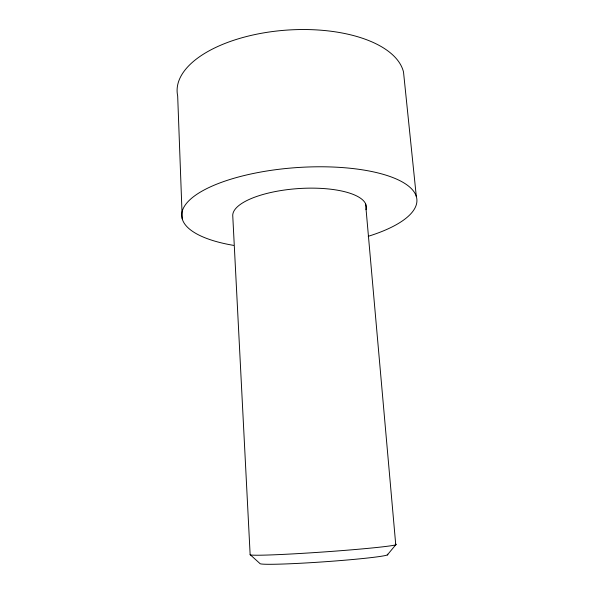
<?xml version="1.0" encoding="UTF-8"?>
<svg xmlns="http://www.w3.org/2000/svg" width="594" height="594" viewBox="0 0 594 594"><rect width="100%" height="100%" fill="white"/><g stroke="black" fill="none" stroke-linecap="round" stroke-linejoin="round"><path stroke-width="0.89" d="M387.295 554.982L395.752 544.809L365.57 203.72M365.993 209.667A66.966 22.78 -4 0 0 301.804 188.38A66.966 22.78 -4 0 0 232.789 216.372L250.141 554.64L259.897 563.483A64.137 2.777 -4 0 0 327.74 561.545A64.137 2.777 -4 0 0 387.303 554.254M416.327 196.577L403.519 72.067A113.788 54.366 -4 0 0 278.512 30.836A113.788 54.366 -4 0 0 177.673 95.909L182.254 218.911M233.561 245.374A117.85 40.31 -4 0 1 210.165 186.976A117.85 40.31 -4 0 1 385.9 175.141A117.85 40.31 -4 0 1 368.221 236.308M395.582 544.193A73.27 2.406 -4 0 1 327.569 551.685A73.27 2.406 -4 0 1 250.141 554.64"/></g></svg>
